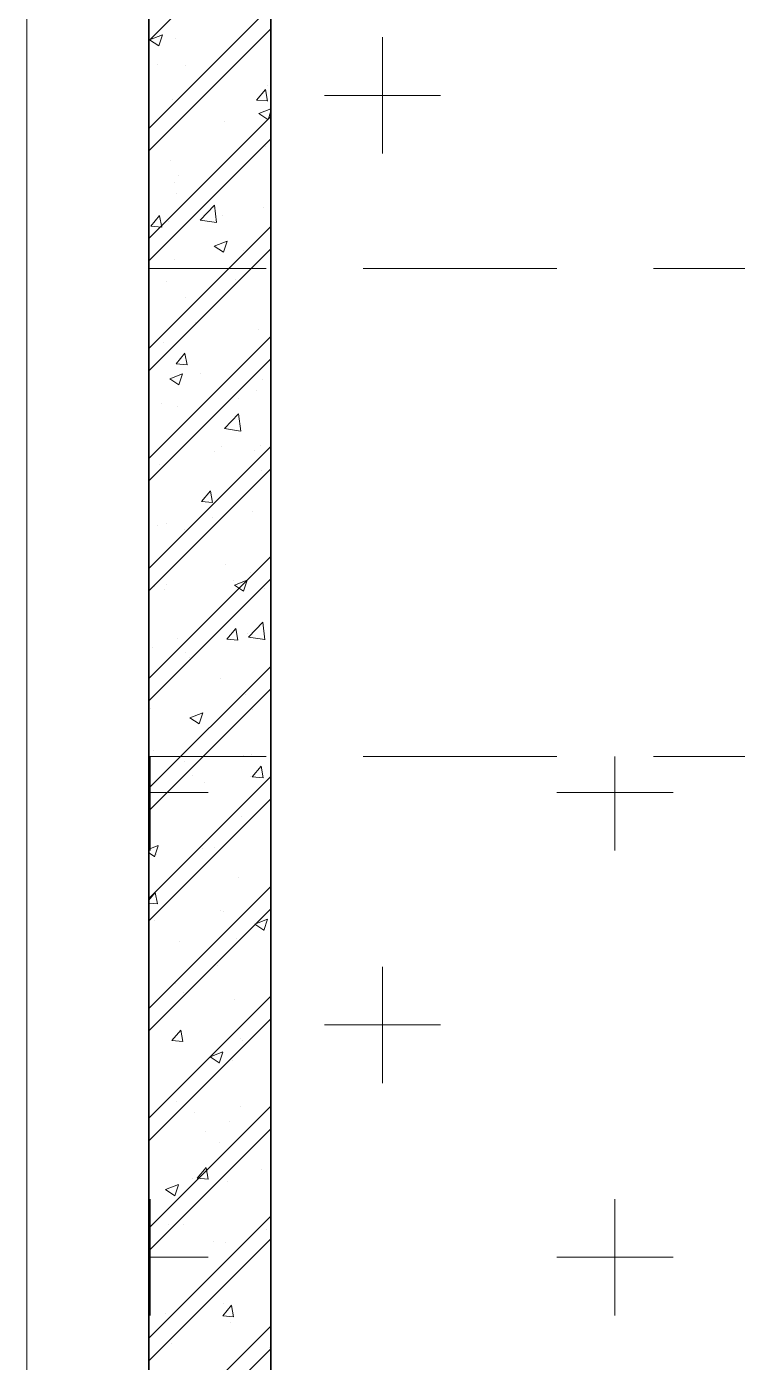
# Model space of a CAD drawing. Header units: millimetres. Extents: x 115500 to 206800, y -6300 to 53700.
# Drawn here: x 132100 to 133265, y 22307 to 24497 of the extents above; entities that cross this region are included whole.
import ezdxf

# ---------------------------------------------------------------- set-up
doc = ezdxf.new("R2010")
doc.units = ezdxf.units.MM
doc.linetypes.add('HIDDEN2', pattern=[4.7625, 3.175, -1.5875])
for name, color, linetype, lineweight in [('NDC_S_BEAM', 3, 'HIDDEN2', 20), ('NDC_S_HATCH MATERIAL', 8, 'Continuous', 13), ('NDC_S_SLAB', 2, 'Continuous', 20), ('NDC_S_WALL', 6, 'Continuous', 35)]:
    doc.layers.add(name, color=color, linetype=linetype, lineweight=lineweight)

msp = doc.modelspace()

# ---------------------------------------------------------------- linework, layer by layer
at = {"layer": 'NDC_S_BEAM', "ltscale": 100}
for p, q in [((135350, 24100), (132300, 24100)), ((135350, 23300), (132300, 23300))]:
    msp.add_line(p, q, dxfattribs=at)
at = {"layer": 'NDC_S_HATCH MATERIAL', "linetype": 'Continuous', "ltscale": 100}
for p, q in [((132300, 24473.3), (132500, 24673.3)), ((132300, 24329.7), (132500, 24529.7)), ((132300, 24293), (132500, 24493)), ((132301.4, 24475.3), (132322.5, 24483.3)), ((132316.4, 24465.1), (132322.5, 24483.2)), ((132301.4, 24475.3), (132316.4, 24465.2)), ((132343.1, 24477.6), (132343.1, 24477.6)), ((132683.2, 24288.7), (132683.2, 24479.2)), ((132314.2, 24435.2), (132314.2, 24435.2)), ((132360.6, 24432.4), (132360.6, 24432.4)), ((132400.6, 24393.8), (132400.6, 24393.8)), ((132476.9, 24376.3), (132491.3, 24393.6)), ((132494.8, 24374.7), (132491.4, 24393.5)), ((132495.2, 24400.3), (132495.2, 24400.3)), ((132339.4, 24377.8), (132339.4, 24377.8)), ((132476.9, 24376.3), (132494.8, 24374.8)), ((132588, 24384), (132778.5, 24384)), ((132300, 24149.4), (132500, 24349.4)), ((132480.5, 24354.5), (132500, 24362)), ((132480.5, 24354.5), (132495.4, 24344.4)), ((132495.5, 24344.3), (132500, 24357.9)), ((132499.8, 24351.7), (132499.8, 24351.7)), ((132424.7, 24341.8), (132424.7, 24341.8)), ((132300, 24112.7), (132500, 24312.7)), ((132491.6, 24300.4), (132491.6, 24300.4)), ((132335.8, 24277.9), (132335.8, 24277.9)), ((132342.2, 24240.5), (132342.2, 24240.5)), ((132348.2, 24253.4), (132348.2, 24253.4)), ((132345.8, 24223.5), (132345.8, 24223.5)), ((132420.9, 24233.3), (132420.9, 24233.3)), ((132384.2, 24179.6), (132407.6, 24203.9)), ((132405.5, 24200.2), (132405.5, 24200.2)), ((132410.9, 24175.4), (132407.6, 24203.9)), ((132487.9, 24200.5), (132487.9, 24200.5)), ((132303.3, 24169.5), (132317.8, 24186.8)), ((132321.3, 24167.8), (132317.8, 24186.6)), ((132332.1, 24178), (132332.1, 24178)), ((132384.2, 24179.6), (132410.9, 24175.5)), ((132420.1, 24187.5), (132420.1, 24187.5)), ((132300, 23969.1), (132500, 24169.1)), ((132303.3, 24169.5), (132321.3, 24167.9)), ((132300, 23932.4), (132500, 24132.4)), ((132407.5, 24136.9), (132428.5, 24145)), ((132407.5, 24136.9), (132422.4, 24126.9)), ((132422.5, 24126.8), (132428.5, 24144.9)), ((132455.6, 24130), (132455.6, 24130)), ((132342, 24115), (132342, 24115)), ((132484.3, 24100.6), (132484.3, 24100.6)), ((132328.5, 24078.2), (132328.5, 24078.2)), ((132442.7, 24081.3), (132442.7, 24081.3)), ((132359.7, 24052.5), (132359.7, 24052.5)), ((132376.7, 24011.7), (132376.7, 24011.7)), ((132480.6, 24000.8), (132480.6, 24000.8)), ((132300, 23788.8), (132500, 23988.8)), ((132324.8, 23978.3), (132324.8, 23978.3)), ((132345, 23943.9), (132359.4, 23961.1)), ((132362.9, 23942.2), (132359.4, 23961)), ((132300, 23752), (132500, 23952)), ((132345, 23943.9), (132362.9, 23942.3)), ((132334.5, 23919.4), (132355.5, 23927.5)), ((132334.5, 23919.4), (132349.5, 23909.3)), ((132349.5, 23909.2), (132355.6, 23927.4)), ((132384.2, 23928), (132384.2, 23928)), ((132487.2, 23918.3), (132487.2, 23918.3)), ((132477, 23900.9), (132477, 23900.9)), ((132321.2, 23878.4), (132321.2, 23878.4)), ((132347.3, 23873.5), (132347.3, 23873.5)), ((132447.5, 23887.7), (132447.5, 23887.7)), ((132424, 23837.7), (132447.3, 23862)), ((132450.7, 23833.5), (132447.3, 23862)), ((132424, 23837.7), (132450.6, 23833.6)), ((132300, 23608.5), (132500, 23808.5)), ((132419.2, 23807.6), (132419.2, 23807.6)), ((132483.4, 23809.8), (132483.4, 23809.8)), ((132408.3, 23800), (132408.3, 23800)), ((132473.3, 23801), (132473.3, 23801)), ((132300, 23571.7), (132500, 23771.7)), ((132317.5, 23778.6), (132317.5, 23778.6)), ((132324.6, 23775.5), (132324.6, 23775.5)), ((132484.7, 23768.7), (132484.7, 23768.7)), ((132386.6, 23718.2), (132401, 23735.4)), ((132386.6, 23718.2), (132404.5, 23716.6)), ((132404.5, 23716.5), (132401.1, 23735.3)), ((132469.7, 23701.2), (132469.7, 23701.2)), ((132313.9, 23678.7), (132313.9, 23678.7)), ((132329.4, 23681.6), (132329.4, 23681.6)), ((132358.8, 23672.6), (132358.8, 23672.6)), ((132404.5, 23691.5), (132404.5, 23691.5)), ((132300, 23428.2), (132500, 23628.2)), ((132426.3, 23615.4), (132426.3, 23615.4)), ((132300, 23391.4), (132500, 23591.4)), ((132439.2, 23588.2), (132439.2, 23588.2)), ((132440.6, 23581.1), (132461.6, 23589.1)), ((132455.5, 23570.9), (132461.6, 23589)), ((132466, 23601.3), (132466, 23601.3)), ((132310.2, 23578.8), (132310.2, 23578.8)), ((132325.6, 23573.2), (132325.6, 23573.2)), ((132329.4, 23581.9), (132329.4, 23581.9)), ((132440.6, 23581.1), (132455.5, 23571)), ((132489.5, 23575.1), (132489.5, 23575.1)), ((132463.7, 23495.8), (132487.1, 23520.2)), ((132490.4, 23491.6), (132487.1, 23520.1)), ((132428.2, 23492.5), (132442.7, 23509.8)), ((132446.2, 23490.9), (132442.7, 23509.7)), ((132462.4, 23501.4), (132462.4, 23501.4)), ((132463.7, 23495.8), (132490.4, 23491.7)), ((132306.6, 23478.9), (132306.6, 23478.9)), ((132346.4, 23493.6), (132346.4, 23493.6)), ((132428.2, 23492.5), (132446.1, 23491)), ((132360.3, 23469.8), (132360.3, 23469.8)), ((132366.6, 23462.9), (132366.6, 23462.9)), ((132300, 23247.9), (132500, 23447.9)), ((132300, 23211.1), (132500, 23411.1)), ((132418.3, 23427.7), (132418.3, 23427.7)), ((132458.7, 23401.6), (132458.7, 23401.6)), ((132302.9, 23379.1), (132302.9, 23379.1)), ((132367.6, 23363.5), (132388.6, 23371.6)), ((132367.6, 23363.5), (132382.5, 23353.5)), ((132382.6, 23353.4), (132388.6, 23371.5)), ((132470.8, 23376.5), (132470.8, 23376.5)), ((132302.2, 23145.8), (132302.2, 23300)), ((132308.2, 23309.6), (132308.2, 23309.6)), ((132455.1, 23301.7), (132455.1, 23301.7)), ((132468.3, 23302.8), (132468.3, 23302.8)), ((133064.2, 23145.8), (133064.2, 23300)), ((132357.9, 23292.7), (132357.9, 23292.7)), ((132469.8, 23266.9), (132484.3, 23284.1)), ((132487.8, 23265.2), (132484.3, 23284)), ((132300, 23067.5), (132500, 23267.5)), ((132371.4, 23269.3), (132371.4, 23269.3)), ((132391.9, 23258.1), (132391.9, 23258.1)), ((132467, 23268), (132467, 23268)), ((132469.8, 23266.9), (132487.8, 23265.3)), ((132300, 23241), (132397.5, 23241)), ((132969, 23241), (133159.5, 23241)), ((132300, 23030.8), (132500, 23230.8)), ((132451.4, 23201.8), (132451.4, 23201.8)), ((132300, 23148), (132315.6, 23154)), ((132309.6, 23135.8), (132315.6, 23153.9)), ((132388.1, 23149.7), (132388.1, 23149.7)), ((132408.6, 23150.4), (132408.6, 23150.4)), ((132300, 23142.3), (132309.5, 23135.9)), ((132313, 23139.8), (132313, 23139.8)), ((132345.6, 23113.7), (132345.6, 23113.7)), ((132447.8, 23102), (132447.8, 23102)), ((132300, 22887.2), (132500, 23087.2)), ((132300, 23064.5), (132310.7, 23077.3)), ((132300, 23059.7), (132314.2, 23058.5)), ((132314.2, 23058.4), (132310.8, 23077.2)), ((132300, 22850.5), (132500, 23050.5)), ((132417.4, 23047.9), (132417.4, 23047.9)), ((132422.8, 23046.3), (132422.8, 23046.3)), ((132309.2, 23031.4), (132309.2, 23031.4)), ((132473.7, 23025.2), (132494.7, 23033.3)), ((132473.7, 23025.2), (132488.6, 23015.1)), ((132488.6, 23015), (132494.7, 23033.2)), ((132350.2, 22997.1), (132350.2, 22997.1)), ((132444.2, 23002.1), (132444.2, 23002.1)), ((132413.5, 22956.8), (132413.5, 22956.8)), ((132683.2, 22764.8), (132683.2, 22955.2)), ((132343.9, 22928), (132343.9, 22928)), ((132300, 22706.9), (132500, 22906.9)), ((132357.1, 22912.8), (132357.1, 22912.8)), ((132440.5, 22902.2), (132440.5, 22902.2)), ((132300, 22670.2), (132500, 22870.2)), ((132588, 22860), (132778.5, 22860)), ((132337.9, 22834.4), (132352.4, 22851.6)), ((132355.9, 22832.7), (132352.4, 22851.5)), ((132337.9, 22834.4), (132355.8, 22832.8)), ((132450.7, 22837.8), (132450.7, 22837.8)), ((132454.4, 22834.6), (132454.4, 22834.6)), ((132400.7, 22807.6), (132421.7, 22815.7)), ((132400.7, 22807.6), (132415.6, 22797.6)), ((132415.6, 22797.5), (132421.7, 22815.6)), ((132436.9, 22802.4), (132436.9, 22802.4)), ((132344.7, 22733.8), (132344.7, 22733.8)), ((132300, 22526.6), (132500, 22726.6)), ((132375.5, 22716.3), (132375.5, 22716.3)), ((132450.6, 22726.2), (132450.6, 22726.2)), ((132300, 22489.9), (132500, 22689.9)), ((132433.2, 22702.5), (132433.2, 22702.5)), ((132392.3, 22684.5), (132392.3, 22684.5)), ((132416.6, 22668), (132416.6, 22668)), ((132455.5, 22644.2), (132455.5, 22644.2)), ((132379.5, 22608.7), (132394, 22626)), ((132397.5, 22607.1), (132394, 22625.9)), ((132485.3, 22622.8), (132485.3, 22622.8)), ((132327.7, 22590.1), (132348.7, 22598.2)), ((132342.6, 22579.9), (132348.7, 22598.1)), ((132371.7, 22607.9), (132371.7, 22607.9)), ((132379.5, 22608.7), (132397.5, 22607.2)), ((132429.6, 22602.6), (132429.6, 22602.6)), ((132327.7, 22590.1), (132342.6, 22580)), ((132302.2, 22383.8), (132302.2, 22574.2)), ((133064.2, 22383.8), (133064.2, 22574.2)), ((132300, 22346.3), (132500, 22546.3)), ((132332.6, 22532), (132332.6, 22532)), ((132356.2, 22533), (132356.2, 22533)), ((132300, 22309.5), (132500, 22509.5)), ((132492.7, 22525.2), (132492.7, 22525.2)), ((132406.4, 22504.5), (132406.4, 22504.5)), ((132425.9, 22502.8), (132425.9, 22502.8)), ((132300, 22479), (132397.5, 22479)), ((132969, 22479), (133159.5, 22479)), ((132421.2, 22383.1), (132435.6, 22400.3)), ((132422.3, 22402.9), (132422.3, 22402.9)), ((132439.1, 22381.4), (132435.6, 22400.2)), ((132327.4, 22386.2), (132327.4, 22386.2)), ((132421.2, 22383.1), (132439.1, 22381.5)), ((132300, 22166), (132500, 22366)), ((132434.3, 22371.9), (132434.3, 22371.9)), ((132337.4, 22338.4), (132337.4, 22338.4)), ((132343.8, 22354), (132343.8, 22354)), ((132300, 22129.2), (132500, 22329.2)), ((132497.5, 22331.6), (132497.5, 22331.6))]:
    msp.add_line(p, q, dxfattribs=at)
at = {"layer": 'NDC_S_SLAB', "ltscale": 10}
msp.add_line((132100, 17100.4), (132100, 37900.4), dxfattribs=at)
at = {"layer": 'NDC_S_WALL', "ltscale": 100}
for p, q in [((132300, 17300.4), (132300, 37700.4)), ((132500, 17500.4), (132500, 37500.4))]:
    msp.add_line(p, q, dxfattribs=at)

doc.saveas('drawing.dxf')
